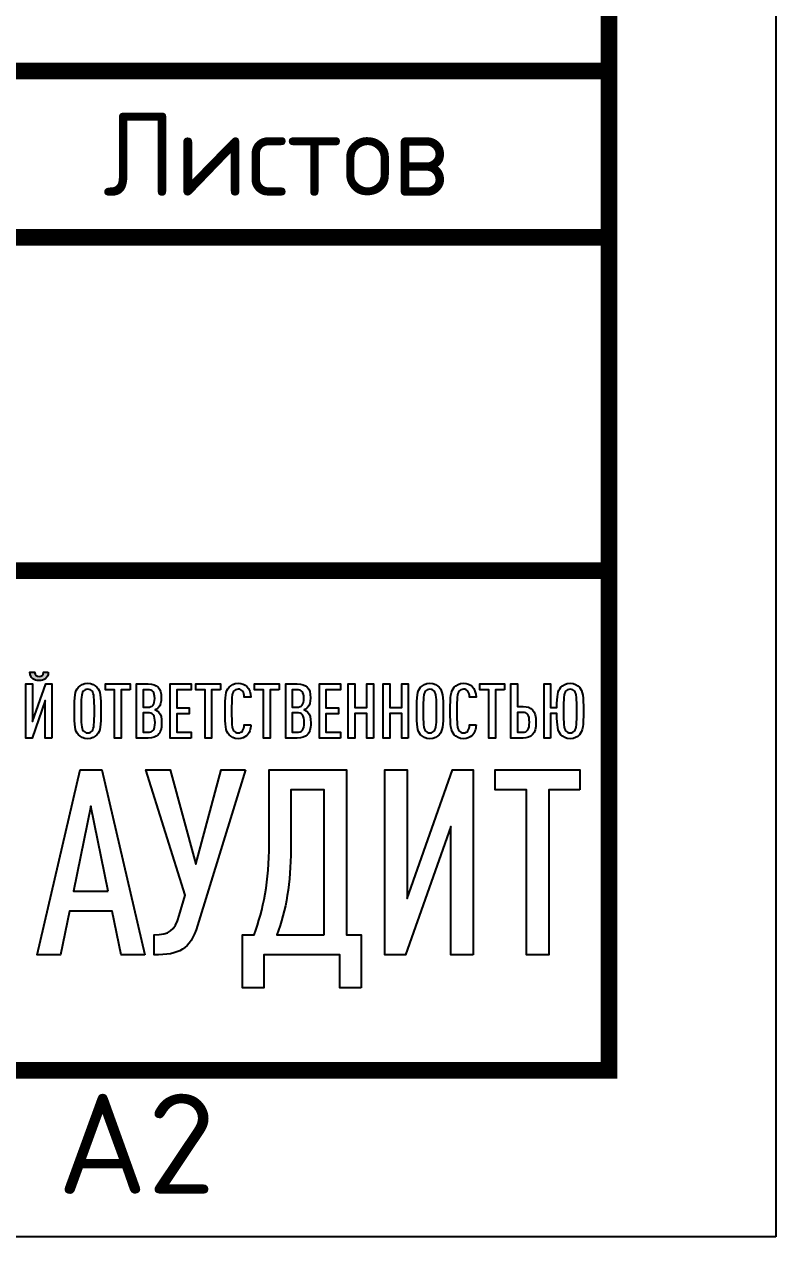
# Model space of a CAD drawing. Header units: metres. Extents: x -18 to 14983, y 1157 to 3877.
# Drawn here: x 10532.84 to 10555.38, y 2825.59 to 2861.99 of the extents above; entities that cross this region are included whole.
import ezdxf
from ezdxf.enums import TextEntityAlignment as Align

# ---------------------------------------------------------------- set-up
doc = ezdxf.new("R2010")
doc.units = ezdxf.units.M
doc.layers.add('Размерный', color=4, linetype='Continuous', lineweight=30)
doc.styles.add('-ISOCPEUR-', font='isocpeur.ttf')
doc.styles.add('GOST', font='GOST_Common.ttf')

# ---------------------------------------------------------------- blocks, each defined once
blk = doc.blocks.new('Лого')
at = {"true_color": 0x2e365c}
h = blk.add_hatch(color=159, dxfattribs=at)
h.dxf.hatch_style = 1
edge = h.paths.add_edge_path()
edge.add_spline(control_points=[(6.4968, 2.3792), (6.4994, 2.3391), (6.5243, 2.3239), (6.5583, 2.3239), (6.5583, 2.3239), (6.5923, 2.3239), (6.6172, 2.3391), (6.6198, 2.3792)], knot_values=[0.57143, 0.57143, 0.57143, 0.57143, 0.714286, 0.714286, 0.714286, 0.714386, 1, 1, 1, 1], degree=3, periodic=0)
edge.add_spline(control_points=[(6.6198, 2.3792), (6.6198, 2.3792), (6.5883, 2.3792), (6.5883, 2.3792), (6.5883, 2.3792), (6.5883, 2.3792), (6.5883, 2.3792), (6.5883, 2.3792)], knot_values=[0.000001, 0.000001, 0.000001, 0.000001, 0.07143, 0.07143, 0.07143, 0.07153, 0.142859, 0.142859, 0.142859, 0.142859], degree=3, periodic=0)
edge.add_spline(control_points=[(6.5883, 2.3792), (6.5862, 2.3604), (6.5751, 2.3523), (6.5583, 2.3523), (6.5583, 2.3523), (6.5583, 2.3523), (6.5583, 2.3523), (6.5583, 2.3523)], knot_values=[0.142859, 0.142859, 0.142859, 0.142859, 0.214287, 0.214287, 0.214287, 0.214387, 0.285716, 0.285716, 0.285716, 0.285716], degree=3, periodic=0)
edge.add_spline(control_points=[(6.5583, 2.3523), (6.5415, 2.3523), (6.5304, 2.3604), (6.5283, 2.3792)], knot_values=[0.285716, 0.285716, 0.285716, 0.285716, 0.428571, 0.428571, 0.428571, 0.428571], degree=3, periodic=0)
edge.add_spline(control_points=[(6.5283, 2.3792), (6.5283, 2.3792), (6.4968, 2.3792), (6.4968, 2.3792), (6.4968, 2.3792), (6.4968, 2.3792), (6.4968, 2.3792), (6.4968, 2.3792)], knot_values=[0.428573, 0.428573, 0.428573, 0.428573, 0.500001, 0.500001, 0.500001, 0.500101, 0.57143, 0.57143, 0.57143, 0.57143], degree=3, periodic=0)
at = {"color": 159}
for points, knots in [([(6.6198, 2.3792), (6.6198, 2.3792), (6.5883, 2.3792), (6.5883, 2.3792), (6.5883, 2.3792), (6.5862, 2.3604), (6.5751, 2.3523), (6.5583, 2.3523), (6.5583, 2.3523), (6.5415, 2.3523), (6.5304, 2.3604), (6.5283, 2.3792), (6.5283, 2.3792), (6.5283, 2.3792), (6.4968, 2.3792), (6.4968, 2.3792), (6.4968, 2.3792), (6.4994, 2.3391), (6.5243, 2.3239), (6.5583, 2.3239), (6.5583, 2.3239), (6.5923, 2.3239), (6.6172, 2.3391), (6.6198, 2.3792)], [0, 0, 0, 0, 0.142857, 0.142857, 0.142857, 0.142857, 0.285714, 0.285714, 0.285714, 0.285714, 0.428571, 0.428571, 0.428571, 0.428571, 0.571429, 0.571429, 0.571429, 0.571429, 0.714286, 0.714286, 0.714286, 0.714286, 1, 1, 1, 1]), ([(6.6431, 1.9399), (6.6431, 1.9399), (6.6431, 2.3015), (6.6431, 2.3015), (6.6431, 2.3015), (6.6431, 2.3015), (6.603, 2.3015), (6.603, 2.3015), (6.603, 2.3015), (6.603, 2.3015), (6.5141, 2.0501), (6.5141, 2.0501), (6.5141, 2.0501), (6.5141, 2.0501), (6.5141, 2.3015), (6.5141, 2.3015), (6.5141, 2.3015), (6.5141, 2.3015), (6.4704, 2.3015), (6.4704, 2.3015), (6.4704, 2.3015), (6.4704, 2.3015), (6.4704, 1.9399), (6.4704, 1.9399), (6.4704, 1.9399), (6.4704, 1.9399), (6.5111, 1.9399), (6.5111, 1.9399), (6.5111, 1.9399), (6.5111, 1.9399), (6.5994, 2.1908), (6.5994, 2.1908), (6.5994, 2.1908), (6.5994, 2.1908), (6.5994, 1.9399), (6.5994, 1.9399), (6.5994, 1.9399), (6.5994, 1.9399), (6.6431, 1.9399), (6.6431, 1.9399)], [0, 0, 0, 0, 0.090909, 0.090909, 0.090909, 0.090909, 0.181818, 0.181818, 0.181818, 0.181818, 0.272727, 0.272727, 0.272727, 0.272727, 0.363636, 0.363636, 0.363636, 0.363636, 0.454545, 0.454545, 0.454545, 0.454545, 0.545455, 0.545455, 0.545455, 0.545455, 0.636364, 0.636364, 0.636364, 0.636364, 0.727273, 0.727273, 0.727273, 0.727273, 0.818182, 0.818182, 0.818182, 0.818182, 1, 1, 1, 1]), ([(6.9712, 2.1207), (6.9712, 2.2208), (6.9682, 2.2533), (6.9448, 2.2792), (6.9448, 2.2792), (6.9306, 2.2949), (6.9113, 2.3056), (6.8829, 2.3056), (6.8829, 2.3056), (6.8544, 2.3056), (6.8351, 2.2949), (6.8209, 2.2792), (6.8209, 2.2792), (6.7975, 2.2533), (6.7945, 2.2208), (6.7945, 2.1207), (6.7945, 2.1207), (6.7945, 2.0206), (6.7975, 1.9881), (6.8209, 1.9622), (6.8209, 1.9622), (6.8351, 1.9465), (6.8544, 1.9358), (6.8829, 1.9358), (6.8829, 1.9358), (6.9113, 1.9358), (6.9306, 1.9465), (6.9448, 1.9622), (6.9448, 1.9622), (6.9682, 1.9881), (6.9712, 2.0206), (6.9712, 2.1207)], [0, 0, 0, 0, 0.111111, 0.111111, 0.111111, 0.111111, 0.222222, 0.222222, 0.222222, 0.222222, 0.333333, 0.333333, 0.333333, 0.333333, 0.444444, 0.444444, 0.444444, 0.444444, 0.555556, 0.555556, 0.555556, 0.555556, 0.666667, 0.666667, 0.666667, 0.666667, 0.777778, 0.777778, 0.777778, 0.777778, 1, 1, 1, 1]), ([(7.1658, 2.2624), (7.1658, 2.2624), (7.1658, 2.3015), (7.1658, 2.3015), (7.1658, 2.3015), (7.1658, 2.3015), (7.0007, 2.3015), (7.0007, 2.3015), (7.0007, 2.3015), (7.0007, 2.3015), (7.0007, 2.2624), (7.0007, 2.2624), (7.0007, 2.2624), (7.0007, 2.2624), (7.0617, 2.2624), (7.0617, 2.2624), (7.0617, 2.2624), (7.0617, 2.2624), (7.0617, 1.9399), (7.0617, 1.9399), (7.0617, 1.9399), (7.0617, 1.9399), (7.1053, 1.9399), (7.1053, 1.9399), (7.1053, 1.9399), (7.1053, 1.9399), (7.1053, 2.2624), (7.1053, 2.2624), (7.1053, 2.2624), (7.1053, 2.2624), (7.1658, 2.2624), (7.1658, 2.2624)], [0, 0, 0, 0, 0.111111, 0.111111, 0.111111, 0.111111, 0.222222, 0.222222, 0.222222, 0.222222, 0.333333, 0.333333, 0.333333, 0.333333, 0.444444, 0.444444, 0.444444, 0.444444, 0.555556, 0.555556, 0.555556, 0.555556, 0.666667, 0.666667, 0.666667, 0.666667, 0.777778, 0.777778, 0.777778, 0.777778, 1, 1, 1, 1]), ([(7.3766, 2.0415), (7.3766, 2.0725), (7.3735, 2.0968), (7.3547, 2.1151), (7.3547, 2.1151), (7.3486, 2.1207), (7.3405, 2.1258), (7.3324, 2.1283), (7.3324, 2.1283), (7.3395, 2.1314), (7.3466, 2.1359), (7.3527, 2.142), (7.3527, 2.142), (7.3705, 2.1593), (7.374, 2.1806), (7.374, 2.2065), (7.374, 2.2065), (7.374, 2.2457), (7.3684, 2.2634), (7.3527, 2.2797), (7.3527, 2.2797), (7.338, 2.2949), (7.3187, 2.3015), (7.2867, 2.3015), (7.2867, 2.3015), (7.2867, 2.3015), (7.209, 2.3015), (7.209, 2.3015), (7.209, 2.3015), (7.209, 2.3015), (7.209, 1.9399), (7.209, 1.9399), (7.209, 1.9399), (7.209, 1.9399), (7.2867, 1.9399), (7.2867, 1.9399), (7.2867, 1.9399), (7.3187, 1.9399), (7.3385, 1.9465), (7.3532, 1.9617), (7.3532, 1.9617), (7.3695, 1.9785), (7.3766, 1.9978), (7.3766, 2.0415)], [0, 0, 0, 0, 0.083333, 0.083333, 0.083333, 0.083333, 0.166667, 0.166667, 0.166667, 0.166667, 0.25, 0.25, 0.25, 0.25, 0.333333, 0.333333, 0.333333, 0.333333, 0.416667, 0.416667, 0.416667, 0.416667, 0.5, 0.5, 0.5, 0.5, 0.583333, 0.583333, 0.583333, 0.583333, 0.666667, 0.666667, 0.666667, 0.666667, 0.75, 0.75, 0.75, 0.75, 0.833333, 0.833333, 0.833333, 0.833333, 1, 1, 1, 1]), ([(7.5741, 1.9399), (7.5741, 1.9399), (7.5741, 1.979), (7.5741, 1.979), (7.5741, 1.979), (7.5741, 1.979), (7.4782, 1.979), (7.4782, 1.979), (7.4782, 1.979), (7.4782, 1.979), (7.4782, 2.1019), (7.4782, 2.1019), (7.4782, 2.1019), (7.4782, 2.1019), (7.5609, 2.1019), (7.5609, 2.1019), (7.5609, 2.1019), (7.5609, 2.1019), (7.5609, 2.141), (7.5609, 2.141), (7.5609, 2.141), (7.5609, 2.141), (7.4782, 2.141), (7.4782, 2.141), (7.4782, 2.141), (7.4782, 2.141), (7.4782, 2.2624), (7.4782, 2.2624), (7.4782, 2.2624), (7.4782, 2.2624), (7.5741, 2.2624), (7.5741, 2.2624), (7.5741, 2.2624), (7.5741, 2.2624), (7.5741, 2.3015), (7.5741, 2.3015), (7.5741, 2.3015), (7.5741, 2.3015), (7.4345, 2.3015), (7.4345, 2.3015), (7.4345, 2.3015), (7.4345, 2.3015), (7.4345, 1.9399), (7.4345, 1.9399), (7.4345, 1.9399), (7.4345, 1.9399), (7.5741, 1.9399), (7.5741, 1.9399)], [0, 0, 0, 0, 0.076923, 0.076923, 0.076923, 0.076923, 0.153846, 0.153846, 0.153846, 0.153846, 0.230769, 0.230769, 0.230769, 0.230769, 0.307692, 0.307692, 0.307692, 0.307692, 0.384615, 0.384615, 0.384615, 0.384615, 0.461538, 0.461538, 0.461538, 0.461538, 0.538462, 0.538462, 0.538462, 0.538462, 0.615385, 0.615385, 0.615385, 0.615385, 0.692308, 0.692308, 0.692308, 0.692308, 0.769231, 0.769231, 0.769231, 0.769231, 0.846154, 0.846154, 0.846154, 0.846154, 1, 1, 1, 1]), ([(7.7707, 2.2624), (7.7707, 2.2624), (7.7707, 2.3015), (7.7707, 2.3015), (7.7707, 2.3015), (7.7707, 2.3015), (7.6056, 2.3015), (7.6056, 2.3015), (7.6056, 2.3015), (7.6056, 2.3015), (7.6056, 2.2624), (7.6056, 2.2624), (7.6056, 2.2624), (7.6056, 2.2624), (7.6666, 2.2624), (7.6666, 2.2624), (7.6666, 2.2624), (7.6666, 2.2624), (7.6666, 1.9399), (7.6666, 1.9399), (7.6666, 1.9399), (7.6666, 1.9399), (7.7103, 1.9399), (7.7103, 1.9399), (7.7103, 1.9399), (7.7103, 1.9399), (7.7103, 2.2624), (7.7103, 2.2624), (7.7103, 2.2624), (7.7103, 2.2624), (7.7707, 2.2624), (7.7707, 2.2624)], [0, 0, 0, 0, 0.111111, 0.111111, 0.111111, 0.111111, 0.222222, 0.222222, 0.222222, 0.222222, 0.333333, 0.333333, 0.333333, 0.333333, 0.444444, 0.444444, 0.444444, 0.444444, 0.555556, 0.555556, 0.555556, 0.555556, 0.666667, 0.666667, 0.666667, 0.666667, 0.777778, 0.777778, 0.777778, 0.777778, 1, 1, 1, 1]), ([(7.9719, 2.0293), (7.9719, 2.0293), (7.9287, 2.0293), (7.9287, 2.0293), (7.9287, 2.0293), (7.9282, 2.014), (7.9251, 1.9983), (7.917, 1.9876), (7.917, 1.9876), (7.9114, 1.9805), (7.9023, 1.9749), (7.8886, 1.9749), (7.8886, 1.9749), (7.8743, 1.9749), (7.8647, 1.9805), (7.8586, 1.9886), (7.8586, 1.9886), (7.8459, 2.0059), (7.8439, 2.0349), (7.8439, 2.1207), (7.8439, 2.1207), (7.8439, 2.2065), (7.8459, 2.2355), (7.8586, 2.2528), (7.8586, 2.2528), (7.8647, 2.2609), (7.8743, 2.2665), (7.8886, 2.2665), (7.8886, 2.2665), (7.9023, 2.2665), (7.9114, 2.2609), (7.917, 2.2538), (7.917, 2.2538), (7.9256, 2.2431), (7.9282, 2.2279), (7.9287, 2.2126), (7.9287, 2.2126), (7.9287, 2.2126), (7.9719, 2.2126), (7.9719, 2.2126), (7.9719, 2.2126), (7.9713, 2.2421), (7.9627, 2.268), (7.946, 2.2843), (7.946, 2.2843), (7.9317, 2.298), (7.914, 2.3056), (7.8886, 2.3056), (7.8886, 2.3056), (7.8601, 2.3056), (7.8403, 2.2949), (7.8266, 2.2792), (7.8266, 2.2792), (7.8027, 2.2517), (7.8002, 2.2208), (7.8002, 2.1207), (7.8002, 2.1207), (7.8002, 2.0206), (7.8027, 1.9897), (7.8266, 1.9622), (7.8266, 1.9622), (7.8403, 1.9465), (7.8601, 1.9358), (7.8886, 1.9358), (7.8886, 1.9358), (7.9124, 1.9358), (7.9302, 1.9429), (7.9444, 1.9556), (7.9444, 1.9556), (7.9622, 1.9719), (7.9713, 1.9988), (7.9719, 2.0293)], [0, 0, 0, 0, 0.052632, 0.052632, 0.052632, 0.052632, 0.105263, 0.105263, 0.105263, 0.105263, 0.157895, 0.157895, 0.157895, 0.157895, 0.210526, 0.210526, 0.210526, 0.210526, 0.263158, 0.263158, 0.263158, 0.263158, 0.315789, 0.315789, 0.315789, 0.315789, 0.368421, 0.368421, 0.368421, 0.368421, 0.421053, 0.421053, 0.421053, 0.421053, 0.473684, 0.473684, 0.473684, 0.473684, 0.526316, 0.526316, 0.526316, 0.526316, 0.578947, 0.578947, 0.578947, 0.578947, 0.631579, 0.631579, 0.631579, 0.631579, 0.684211, 0.684211, 0.684211, 0.684211, 0.736842, 0.736842, 0.736842, 0.736842, 0.789474, 0.789474, 0.789474, 0.789474, 0.842105, 0.842105, 0.842105, 0.842105, 0.894737, 0.894737, 0.894737, 0.894737, 1, 1, 1, 1]), ([(8.1618, 2.2624), (8.1618, 2.2624), (8.1618, 2.3015), (8.1618, 2.3015), (8.1618, 2.3015), (8.1618, 2.3015), (7.9967, 2.3015), (7.9967, 2.3015), (7.9967, 2.3015), (7.9967, 2.3015), (7.9967, 2.2624), (7.9967, 2.2624), (7.9967, 2.2624), (7.9967, 2.2624), (8.0577, 2.2624), (8.0577, 2.2624), (8.0577, 2.2624), (8.0577, 2.2624), (8.0577, 1.9399), (8.0577, 1.9399), (8.0577, 1.9399), (8.0577, 1.9399), (8.1014, 1.9399), (8.1014, 1.9399), (8.1014, 1.9399), (8.1014, 1.9399), (8.1014, 2.2624), (8.1014, 2.2624), (8.1014, 2.2624), (8.1014, 2.2624), (8.1618, 2.2624), (8.1618, 2.2624)], [0, 0, 0, 0, 0.111111, 0.111111, 0.111111, 0.111111, 0.222222, 0.222222, 0.222222, 0.222222, 0.333333, 0.333333, 0.333333, 0.333333, 0.444444, 0.444444, 0.444444, 0.444444, 0.555556, 0.555556, 0.555556, 0.555556, 0.666667, 0.666667, 0.666667, 0.666667, 0.777778, 0.777778, 0.777778, 0.777778, 1, 1, 1, 1]), ([(8.3726, 2.0415), (8.3726, 2.0725), (8.3696, 2.0968), (8.3508, 2.1151), (8.3508, 2.1151), (8.3447, 2.1207), (8.3365, 2.1258), (8.3284, 2.1283), (8.3284, 2.1283), (8.3355, 2.1314), (8.3426, 2.1359), (8.3487, 2.142), (8.3487, 2.142), (8.3665, 2.1593), (8.3701, 2.1806), (8.3701, 2.2065), (8.3701, 2.2065), (8.3701, 2.2457), (8.3645, 2.2634), (8.3487, 2.2797), (8.3487, 2.2797), (8.334, 2.2949), (8.3147, 2.3015), (8.2827, 2.3015), (8.2827, 2.3015), (8.2827, 2.3015), (8.205, 2.3015), (8.205, 2.3015), (8.205, 2.3015), (8.205, 2.3015), (8.205, 1.9399), (8.205, 1.9399), (8.205, 1.9399), (8.205, 1.9399), (8.2827, 1.9399), (8.2827, 1.9399), (8.2827, 1.9399), (8.3147, 1.9399), (8.3345, 1.9465), (8.3492, 1.9617), (8.3492, 1.9617), (8.3655, 1.9785), (8.3726, 1.9978), (8.3726, 2.0415)], [0, 0, 0, 0, 0.083333, 0.083333, 0.083333, 0.083333, 0.166667, 0.166667, 0.166667, 0.166667, 0.25, 0.25, 0.25, 0.25, 0.333333, 0.333333, 0.333333, 0.333333, 0.416667, 0.416667, 0.416667, 0.416667, 0.5, 0.5, 0.5, 0.5, 0.583333, 0.583333, 0.583333, 0.583333, 0.666667, 0.666667, 0.666667, 0.666667, 0.75, 0.75, 0.75, 0.75, 0.833333, 0.833333, 0.833333, 0.833333, 1, 1, 1, 1]), ([(8.5702, 1.9399), (8.5702, 1.9399), (8.5702, 1.979), (8.5702, 1.979), (8.5702, 1.979), (8.5702, 1.979), (8.4742, 1.979), (8.4742, 1.979), (8.4742, 1.979), (8.4742, 1.979), (8.4742, 2.1019), (8.4742, 2.1019), (8.4742, 2.1019), (8.4742, 2.1019), (8.557, 2.1019), (8.557, 2.1019), (8.557, 2.1019), (8.557, 2.1019), (8.557, 2.141), (8.557, 2.141), (8.557, 2.141), (8.557, 2.141), (8.4742, 2.141), (8.4742, 2.141), (8.4742, 2.141), (8.4742, 2.141), (8.4742, 2.2624), (8.4742, 2.2624), (8.4742, 2.2624), (8.4742, 2.2624), (8.5702, 2.2624), (8.5702, 2.2624), (8.5702, 2.2624), (8.5702, 2.2624), (8.5702, 2.3015), (8.5702, 2.3015), (8.5702, 2.3015), (8.5702, 2.3015), (8.4305, 2.3015), (8.4305, 2.3015), (8.4305, 2.3015), (8.4305, 2.3015), (8.4305, 1.9399), (8.4305, 1.9399), (8.4305, 1.9399), (8.4305, 1.9399), (8.5702, 1.9399), (8.5702, 1.9399)], [0, 0, 0, 0, 0.076923, 0.076923, 0.076923, 0.076923, 0.153846, 0.153846, 0.153846, 0.153846, 0.230769, 0.230769, 0.230769, 0.230769, 0.307692, 0.307692, 0.307692, 0.307692, 0.384615, 0.384615, 0.384615, 0.384615, 0.461538, 0.461538, 0.461538, 0.461538, 0.538462, 0.538462, 0.538462, 0.538462, 0.615385, 0.615385, 0.615385, 0.615385, 0.692308, 0.692308, 0.692308, 0.692308, 0.769231, 0.769231, 0.769231, 0.769231, 0.846154, 0.846154, 0.846154, 0.846154, 1, 1, 1, 1]), ([(8.7911, 1.9399), (8.7911, 1.9399), (8.7911, 2.3015), (8.7911, 2.3015), (8.7911, 2.3015), (8.7911, 2.3015), (8.7474, 2.3015), (8.7474, 2.3015), (8.7474, 2.3015), (8.7474, 2.3015), (8.7474, 2.1436), (8.7474, 2.1436), (8.7474, 2.1436), (8.7474, 2.1436), (8.6672, 2.1436), (8.6672, 2.1436), (8.6672, 2.1436), (8.6672, 2.1436), (8.6672, 2.3015), (8.6672, 2.3015), (8.6672, 2.3015), (8.6672, 2.3015), (8.6235, 2.3015), (8.6235, 2.3015), (8.6235, 2.3015), (8.6235, 2.3015), (8.6235, 1.9399), (8.6235, 1.9399), (8.6235, 1.9399), (8.6235, 1.9399), (8.6672, 1.9399), (8.6672, 1.9399), (8.6672, 1.9399), (8.6672, 1.9399), (8.6672, 2.1039), (8.6672, 2.1039), (8.6672, 2.1039), (8.6672, 2.1039), (8.7474, 2.1039), (8.7474, 2.1039), (8.7474, 2.1039), (8.7474, 2.1039), (8.7474, 1.9399), (8.7474, 1.9399), (8.7474, 1.9399), (8.7474, 1.9399), (8.7911, 1.9399), (8.7911, 1.9399)], [0, 0, 0, 0, 0.076923, 0.076923, 0.076923, 0.076923, 0.153846, 0.153846, 0.153846, 0.153846, 0.230769, 0.230769, 0.230769, 0.230769, 0.307692, 0.307692, 0.307692, 0.307692, 0.384615, 0.384615, 0.384615, 0.384615, 0.461538, 0.461538, 0.461538, 0.461538, 0.538462, 0.538462, 0.538462, 0.538462, 0.615385, 0.615385, 0.615385, 0.615385, 0.692308, 0.692308, 0.692308, 0.692308, 0.769231, 0.769231, 0.769231, 0.769231, 0.846154, 0.846154, 0.846154, 0.846154, 1, 1, 1, 1]), ([(9.0238, 1.9399), (9.0238, 1.9399), (9.0238, 2.3015), (9.0238, 2.3015), (9.0238, 2.3015), (9.0238, 2.3015), (8.9801, 2.3015), (8.9801, 2.3015), (8.9801, 2.3015), (8.9801, 2.3015), (8.9801, 2.1436), (8.9801, 2.1436), (8.9801, 2.1436), (8.9801, 2.1436), (8.8998, 2.1436), (8.8998, 2.1436), (8.8998, 2.1436), (8.8998, 2.1436), (8.8998, 2.3015), (8.8998, 2.3015), (8.8998, 2.3015), (8.8998, 2.3015), (8.8561, 2.3015), (8.8561, 2.3015), (8.8561, 2.3015), (8.8561, 2.3015), (8.8561, 1.9399), (8.8561, 1.9399), (8.8561, 1.9399), (8.8561, 1.9399), (8.8998, 1.9399), (8.8998, 1.9399), (8.8998, 1.9399), (8.8998, 1.9399), (8.8998, 2.1039), (8.8998, 2.1039), (8.8998, 2.1039), (8.8998, 2.1039), (8.9801, 2.1039), (8.9801, 2.1039), (8.9801, 2.1039), (8.9801, 2.1039), (8.9801, 1.9399), (8.9801, 1.9399), (8.9801, 1.9399), (8.9801, 1.9399), (9.0238, 1.9399), (9.0238, 1.9399)], [0, 0, 0, 0, 0.076923, 0.076923, 0.076923, 0.076923, 0.153846, 0.153846, 0.153846, 0.153846, 0.230769, 0.230769, 0.230769, 0.230769, 0.307692, 0.307692, 0.307692, 0.307692, 0.384615, 0.384615, 0.384615, 0.384615, 0.461538, 0.461538, 0.461538, 0.461538, 0.538462, 0.538462, 0.538462, 0.538462, 0.615385, 0.615385, 0.615385, 0.615385, 0.692308, 0.692308, 0.692308, 0.692308, 0.769231, 0.769231, 0.769231, 0.769231, 0.846154, 0.846154, 0.846154, 0.846154, 1, 1, 1, 1]), ([(9.2569, 2.1207), (9.2569, 2.2208), (9.2538, 2.2533), (9.2305, 2.2792), (9.2305, 2.2792), (9.2163, 2.2949), (9.197, 2.3056), (9.1685, 2.3056), (9.1685, 2.3056), (9.1401, 2.3056), (9.1208, 2.2949), (9.1065, 2.2792), (9.1065, 2.2792), (9.0832, 2.2533), (9.0801, 2.2208), (9.0801, 2.1207), (9.0801, 2.1207), (9.0801, 2.0206), (9.0832, 1.9881), (9.1065, 1.9622), (9.1065, 1.9622), (9.1208, 1.9465), (9.1401, 1.9358), (9.1685, 1.9358), (9.1685, 1.9358), (9.197, 1.9358), (9.2163, 1.9465), (9.2305, 1.9622), (9.2305, 1.9622), (9.2538, 1.9881), (9.2569, 2.0206), (9.2569, 2.1207)], [0, 0, 0, 0, 0.111111, 0.111111, 0.111111, 0.111111, 0.222222, 0.222222, 0.222222, 0.222222, 0.333333, 0.333333, 0.333333, 0.333333, 0.444444, 0.444444, 0.444444, 0.444444, 0.555556, 0.555556, 0.555556, 0.555556, 0.666667, 0.666667, 0.666667, 0.666667, 0.777778, 0.777778, 0.777778, 0.777778, 1, 1, 1, 1]), ([(9.4763, 2.0293), (9.4763, 2.0293), (9.4331, 2.0293), (9.4331, 2.0293), (9.4331, 2.0293), (9.4326, 2.014), (9.4296, 1.9983), (9.4215, 1.9876), (9.4215, 1.9876), (9.4159, 1.9805), (9.4067, 1.9749), (9.393, 1.9749), (9.393, 1.9749), (9.3788, 1.9749), (9.3691, 1.9805), (9.363, 1.9886), (9.363, 1.9886), (9.3504, 2.0059), (9.3483, 2.0349), (9.3483, 2.1207), (9.3483, 2.1207), (9.3483, 2.2065), (9.3504, 2.2355), (9.363, 2.2528), (9.363, 2.2528), (9.3691, 2.2609), (9.3788, 2.2665), (9.393, 2.2665), (9.393, 2.2665), (9.4067, 2.2665), (9.4159, 2.2609), (9.4215, 2.2538), (9.4215, 2.2538), (9.4301, 2.2431), (9.4326, 2.2279), (9.4331, 2.2126), (9.4331, 2.2126), (9.4331, 2.2126), (9.4763, 2.2126), (9.4763, 2.2126), (9.4763, 2.2126), (9.4758, 2.2421), (9.4672, 2.268), (9.4504, 2.2843), (9.4504, 2.2843), (9.4362, 2.298), (9.4184, 2.3056), (9.393, 2.3056), (9.393, 2.3056), (9.3646, 2.3056), (9.3448, 2.2949), (9.331, 2.2792), (9.331, 2.2792), (9.3072, 2.2517), (9.3046, 2.2208), (9.3046, 2.1207), (9.3046, 2.1207), (9.3046, 2.0206), (9.3072, 1.9897), (9.331, 1.9622), (9.331, 1.9622), (9.3448, 1.9465), (9.3646, 1.9358), (9.393, 1.9358), (9.393, 1.9358), (9.4169, 1.9358), (9.4347, 1.9429), (9.4489, 1.9556), (9.4489, 1.9556), (9.4667, 1.9719), (9.4758, 1.9988), (9.4763, 2.0293)], [0, 0, 0, 0, 0.052632, 0.052632, 0.052632, 0.052632, 0.105263, 0.105263, 0.105263, 0.105263, 0.157895, 0.157895, 0.157895, 0.157895, 0.210526, 0.210526, 0.210526, 0.210526, 0.263158, 0.263158, 0.263158, 0.263158, 0.315789, 0.315789, 0.315789, 0.315789, 0.368421, 0.368421, 0.368421, 0.368421, 0.421053, 0.421053, 0.421053, 0.421053, 0.473684, 0.473684, 0.473684, 0.473684, 0.526316, 0.526316, 0.526316, 0.526316, 0.578947, 0.578947, 0.578947, 0.578947, 0.631579, 0.631579, 0.631579, 0.631579, 0.684211, 0.684211, 0.684211, 0.684211, 0.736842, 0.736842, 0.736842, 0.736842, 0.789474, 0.789474, 0.789474, 0.789474, 0.842105, 0.842105, 0.842105, 0.842105, 0.894737, 0.894737, 0.894737, 0.894737, 1, 1, 1, 1]), ([(9.6663, 2.2624), (9.6663, 2.2624), (9.6663, 2.3015), (9.6663, 2.3015), (9.6663, 2.3015), (9.6663, 2.3015), (9.5012, 2.3015), (9.5012, 2.3015), (9.5012, 2.3015), (9.5012, 2.3015), (9.5012, 2.2624), (9.5012, 2.2624), (9.5012, 2.2624), (9.5012, 2.2624), (9.5622, 2.2624), (9.5622, 2.2624), (9.5622, 2.2624), (9.5622, 2.2624), (9.5622, 1.9399), (9.5622, 1.9399), (9.5622, 1.9399), (9.5622, 1.9399), (9.6058, 1.9399), (9.6058, 1.9399), (9.6058, 1.9399), (9.6058, 1.9399), (9.6058, 2.2624), (9.6058, 2.2624), (9.6058, 2.2624), (9.6058, 2.2624), (9.6663, 2.2624), (9.6663, 2.2624)], [0, 0, 0, 0, 0.111111, 0.111111, 0.111111, 0.111111, 0.222222, 0.222222, 0.222222, 0.222222, 0.333333, 0.333333, 0.333333, 0.333333, 0.444444, 0.444444, 0.444444, 0.444444, 0.555556, 0.555556, 0.555556, 0.555556, 0.666667, 0.666667, 0.666667, 0.666667, 0.777778, 0.777778, 0.777778, 0.777778, 1, 1, 1, 1]), ([(9.8766, 2.0455), (9.8766, 2.1253), (9.8456, 2.1507), (9.7907, 2.1507), (9.7907, 2.1507), (9.7907, 2.1507), (9.7531, 2.1507), (9.7531, 2.1507), (9.7531, 2.1507), (9.7531, 2.1507), (9.7531, 2.3015), (9.7531, 2.3015), (9.7531, 2.3015), (9.7531, 2.3015), (9.7095, 2.3015), (9.7095, 2.3015), (9.7095, 2.3015), (9.7095, 2.3015), (9.7095, 1.9399), (9.7095, 1.9399), (9.7095, 1.9399), (9.7095, 1.9399), (9.7907, 1.9399), (9.7907, 1.9399), (9.7907, 1.9399), (9.8451, 1.9399), (9.8766, 1.9658), (9.8766, 2.0455)], [0, 0, 0, 0, 0.125, 0.125, 0.125, 0.125, 0.25, 0.25, 0.25, 0.25, 0.375, 0.375, 0.375, 0.375, 0.5, 0.5, 0.5, 0.5, 0.625, 0.625, 0.625, 0.625, 0.75, 0.75, 0.75, 0.75, 1, 1, 1, 1]), ([(9.9741, 1.9399), (9.9741, 1.9399), (9.9741, 2.1039), (9.9741, 2.1039), (9.9741, 2.1039), (9.9741, 2.1039), (10.0167, 2.1039), (10.0167, 2.1039), (10.0167, 2.1039), (10.0173, 2.0171), (10.0213, 1.9876), (10.0432, 1.9622), (10.0432, 1.9622), (10.0569, 1.9465), (10.0767, 1.9358), (10.1051, 1.9358), (10.1051, 1.9358), (10.1336, 1.9358), (10.1529, 1.946), (10.1671, 1.9622), (10.1671, 1.9622), (10.1905, 1.9892), (10.1935, 2.0206), (10.1935, 2.1207), (10.1935, 2.1207), (10.1935, 2.2208), (10.191, 2.2512), (10.1671, 2.2792), (10.1671, 2.2792), (10.1534, 2.2949), (10.1336, 2.3056), (10.1051, 2.3056), (10.1051, 2.3056), (10.0767, 2.3056), (10.0569, 2.2949), (10.0432, 2.2792), (10.0432, 2.2792), (10.0218, 2.2543), (10.0173, 2.2253), (10.0167, 2.1436), (10.0167, 2.1436), (10.0167, 2.1436), (9.9741, 2.1436), (9.9741, 2.1436), (9.9741, 2.1436), (9.9741, 2.1436), (9.9741, 2.3015), (9.9741, 2.3015), (9.9741, 2.3015), (9.9741, 2.3015), (9.9304, 2.3015), (9.9304, 2.3015), (9.9304, 2.3015), (9.9304, 2.3015), (9.9304, 1.9399), (9.9304, 1.9399), (9.9304, 1.9399), (9.9304, 1.9399), (9.9741, 1.9399), (9.9741, 1.9399)], [0, 0, 0, 0, 0.0625, 0.0625, 0.0625, 0.0625, 0.125, 0.125, 0.125, 0.125, 0.1875, 0.1875, 0.1875, 0.1875, 0.25, 0.25, 0.25, 0.25, 0.3125, 0.3125, 0.3125, 0.3125, 0.375, 0.375, 0.375, 0.375, 0.4375, 0.4375, 0.4375, 0.4375, 0.5, 0.5, 0.5, 0.5, 0.5625, 0.5625, 0.5625, 0.5625, 0.625, 0.625, 0.625, 0.625, 0.6875, 0.6875, 0.6875, 0.6875, 0.75, 0.75, 0.75, 0.75, 0.8125, 0.8125, 0.8125, 0.8125, 0.875, 0.875, 0.875, 0.875, 1, 1, 1, 1]), ([(6.9276, 2.1207), (6.9276, 2.0349), (6.925, 2.0059), (6.9123, 1.9886), (6.9123, 1.9886), (6.9062, 1.9805), (6.8971, 1.9749), (6.8829, 1.9749), (6.8829, 1.9749), (6.8686, 1.9749), (6.859, 1.9805), (6.8529, 1.9886), (6.8529, 1.9886), (6.8402, 2.0059), (6.8382, 2.0349), (6.8382, 2.1207), (6.8382, 2.1207), (6.8382, 2.2065), (6.8402, 2.2355), (6.8529, 2.2528), (6.8529, 2.2528), (6.859, 2.2609), (6.8686, 2.2665), (6.8829, 2.2665), (6.8829, 2.2665), (6.8971, 2.2665), (6.9062, 2.2609), (6.9123, 2.2528), (6.9123, 2.2528), (6.925, 2.2355), (6.9276, 2.2065), (6.9276, 2.1207)], [0, 0, 0, 0, 0.111111, 0.111111, 0.111111, 0.111111, 0.222222, 0.222222, 0.222222, 0.222222, 0.333333, 0.333333, 0.333333, 0.333333, 0.444444, 0.444444, 0.444444, 0.444444, 0.555556, 0.555556, 0.555556, 0.555556, 0.666667, 0.666667, 0.666667, 0.666667, 0.777778, 0.777778, 0.777778, 0.777778, 1, 1, 1, 1]), ([(7.3303, 2.2045), (7.3303, 2.1634), (7.3156, 2.1466), (7.2846, 2.1466), (7.2846, 2.1466), (7.2846, 2.1466), (7.2526, 2.1466), (7.2526, 2.1466), (7.2526, 2.1466), (7.2526, 2.1466), (7.2526, 2.2624), (7.2526, 2.2624), (7.2526, 2.2624), (7.2526, 2.2624), (7.2846, 2.2624), (7.2846, 2.2624), (7.2846, 2.2624), (7.3161, 2.2624), (7.3303, 2.2482), (7.3303, 2.2045)], [0, 0, 0, 0, 0.166667, 0.166667, 0.166667, 0.166667, 0.333333, 0.333333, 0.333333, 0.333333, 0.5, 0.5, 0.5, 0.5, 0.666667, 0.666667, 0.666667, 0.666667, 1, 1, 1, 1]), ([(8.3264, 2.2045), (8.3264, 2.1634), (8.3117, 2.1466), (8.2807, 2.1466), (8.2807, 2.1466), (8.2807, 2.1466), (8.2487, 2.1466), (8.2487, 2.1466), (8.2487, 2.1466), (8.2487, 2.1466), (8.2487, 2.2624), (8.2487, 2.2624), (8.2487, 2.2624), (8.2487, 2.2624), (8.2807, 2.2624), (8.2807, 2.2624), (8.2807, 2.2624), (8.3122, 2.2624), (8.3264, 2.2482), (8.3264, 2.2045)], [0, 0, 0, 0, 0.166667, 0.166667, 0.166667, 0.166667, 0.333333, 0.333333, 0.333333, 0.333333, 0.5, 0.5, 0.5, 0.5, 0.666667, 0.666667, 0.666667, 0.666667, 1, 1, 1, 1]), ([(9.2132, 2.1207), (9.2132, 2.0349), (9.2107, 2.0059), (9.198, 1.9886), (9.198, 1.9886), (9.1919, 1.9805), (9.1827, 1.9749), (9.1685, 1.9749), (9.1685, 1.9749), (9.1543, 1.9749), (9.1446, 1.9805), (9.1385, 1.9886), (9.1385, 1.9886), (9.1259, 2.0059), (9.1238, 2.0349), (9.1238, 2.1207), (9.1238, 2.1207), (9.1238, 2.2065), (9.1259, 2.2355), (9.1385, 2.2528), (9.1385, 2.2528), (9.1446, 2.2609), (9.1543, 2.2665), (9.1685, 2.2665), (9.1685, 2.2665), (9.1827, 2.2665), (9.1919, 2.2609), (9.198, 2.2528), (9.198, 2.2528), (9.2107, 2.2355), (9.2132, 2.2065), (9.2132, 2.1207)], [0, 0, 0, 0, 0.111111, 0.111111, 0.111111, 0.111111, 0.222222, 0.222222, 0.222222, 0.222222, 0.333333, 0.333333, 0.333333, 0.333333, 0.444444, 0.444444, 0.444444, 0.444444, 0.555556, 0.555556, 0.555556, 0.555556, 0.666667, 0.666667, 0.666667, 0.666667, 0.777778, 0.777778, 0.777778, 0.777778, 1, 1, 1, 1]), ([(10.1498, 2.1207), (10.1498, 2.0349), (10.1478, 2.0059), (10.1346, 1.9886), (10.1346, 1.9886), (10.1285, 1.9805), (10.1193, 1.9749), (10.1051, 1.9749), (10.1051, 1.9749), (10.0909, 1.9749), (10.0818, 1.9805), (10.0757, 1.9886), (10.0757, 1.9886), (10.0625, 2.0059), (10.0604, 2.0349), (10.0604, 2.1207), (10.0604, 2.1207), (10.0604, 2.2065), (10.0625, 2.2355), (10.0757, 2.2528), (10.0757, 2.2528), (10.0818, 2.2609), (10.0909, 2.2665), (10.1051, 2.2665), (10.1051, 2.2665), (10.1193, 2.2665), (10.1285, 2.2609), (10.1346, 2.2528), (10.1346, 2.2528), (10.1478, 2.2355), (10.1498, 2.2065), (10.1498, 2.1207)], [0, 0, 0, 0, 0.111111, 0.111111, 0.111111, 0.111111, 0.222222, 0.222222, 0.222222, 0.222222, 0.333333, 0.333333, 0.333333, 0.333333, 0.444444, 0.444444, 0.444444, 0.444444, 0.555556, 0.555556, 0.555556, 0.555556, 0.666667, 0.666667, 0.666667, 0.666667, 0.777778, 0.777778, 0.777778, 0.777778, 1, 1, 1, 1]), ([(7.3329, 2.044), (7.3329, 1.9942), (7.3171, 1.979), (7.2841, 1.979), (7.2841, 1.979), (7.2841, 1.979), (7.2526, 1.979), (7.2526, 1.979), (7.2526, 1.979), (7.2526, 1.979), (7.2526, 2.109), (7.2526, 2.109), (7.2526, 2.109), (7.2526, 2.109), (7.2841, 2.109), (7.2841, 2.109), (7.2841, 2.109), (7.3166, 2.109), (7.3329, 2.0907), (7.3329, 2.044)], [0, 0, 0, 0, 0.166667, 0.166667, 0.166667, 0.166667, 0.333333, 0.333333, 0.333333, 0.333333, 0.5, 0.5, 0.5, 0.5, 0.666667, 0.666667, 0.666667, 0.666667, 1, 1, 1, 1]), ([(8.3289, 2.044), (8.3289, 1.9942), (8.3132, 1.979), (8.2802, 1.979), (8.2802, 1.979), (8.2802, 1.979), (8.2487, 1.979), (8.2487, 1.979), (8.2487, 1.979), (8.2487, 1.979), (8.2487, 2.109), (8.2487, 2.109), (8.2487, 2.109), (8.2487, 2.109), (8.2802, 2.109), (8.2802, 2.109), (8.2802, 2.109), (8.3127, 2.109), (8.3289, 2.0907), (8.3289, 2.044)], [0, 0, 0, 0, 0.166667, 0.166667, 0.166667, 0.166667, 0.333333, 0.333333, 0.333333, 0.333333, 0.5, 0.5, 0.5, 0.5, 0.666667, 0.666667, 0.666667, 0.666667, 1, 1, 1, 1]), ([(9.8329, 2.0455), (9.8329, 1.9968), (9.8187, 1.979), (9.7902, 1.979), (9.7902, 1.979), (9.7902, 1.979), (9.7531, 1.979), (9.7531, 1.979), (9.7531, 1.979), (9.7531, 1.979), (9.7531, 2.1116), (9.7531, 2.1116), (9.7531, 2.1116), (9.7531, 2.1116), (9.7902, 2.1116), (9.7902, 2.1116), (9.7902, 2.1116), (9.8187, 2.1116), (9.8329, 2.0938), (9.8329, 2.0455)], [0, 0, 0, 0, 0.166667, 0.166667, 0.166667, 0.166667, 0.333333, 0.333333, 0.333333, 0.333333, 0.5, 0.5, 0.5, 0.5, 0.666667, 0.666667, 0.666667, 0.666667, 1, 1, 1, 1]), ([(7.2636, 0.4914), (7.2636, 0.4914), (6.9772, 1.7272), (6.9772, 1.7272), (6.9772, 1.7272), (6.9772, 1.7272), (6.8331, 1.7272), (6.8331, 1.7272), (6.8331, 1.7272), (6.8331, 1.7272), (6.545, 0.4914), (6.545, 0.4914), (6.545, 0.4914), (6.545, 0.4914), (6.7012, 0.4914), (6.7012, 0.4914), (6.7012, 0.4914), (6.7012, 0.4914), (6.7602, 0.783), (6.7602, 0.783), (6.7602, 0.783), (6.7602, 0.783), (7.0466, 0.783), (7.0466, 0.783), (7.0466, 0.783), (7.0466, 0.783), (7.1056, 0.4914), (7.1056, 0.4914), (7.1056, 0.4914), (7.1056, 0.4914), (7.2636, 0.4914), (7.2636, 0.4914)], [0, 0, 0, 0, 0.111111, 0.111111, 0.111111, 0.111111, 0.222222, 0.222222, 0.222222, 0.222222, 0.333333, 0.333333, 0.333333, 0.333333, 0.444444, 0.444444, 0.444444, 0.444444, 0.555556, 0.555556, 0.555556, 0.555556, 0.666667, 0.666667, 0.666667, 0.666667, 0.777778, 0.777778, 0.777778, 0.777778, 1, 1, 1, 1]), ([(7.937, 1.7272), (7.937, 1.7272), (7.7738, 1.7272), (7.7738, 1.7272), (7.7738, 1.7272), (7.7738, 1.7272), (7.6055, 1.0971), (7.6055, 1.0971), (7.6055, 1.0971), (7.6055, 1.0971), (7.4337, 1.7272), (7.4337, 1.7272), (7.4337, 1.7272), (7.4337, 1.7272), (7.2705, 1.7272), (7.2705, 1.7272), (7.2705, 1.7272), (7.2705, 1.7272), (7.5343, 0.8906), (7.5343, 0.8906), (7.5343, 0.8906), (7.5343, 0.8906), (7.4944, 0.7535), (7.4944, 0.7535), (7.4944, 0.7535), (7.4649, 0.6511), (7.4267, 0.6251), (7.326, 0.6251), (7.326, 0.6251), (7.326, 0.6251), (7.326, 0.4914), (7.326, 0.4914), (7.326, 0.4914), (7.4961, 0.4914), (7.5656, 0.5244), (7.6159, 0.6875), (7.6159, 0.6875), (7.6159, 0.6875), (7.937, 1.7272), (7.937, 1.7272)], [0, 0, 0, 0, 0.090909, 0.090909, 0.090909, 0.090909, 0.181818, 0.181818, 0.181818, 0.181818, 0.272727, 0.272727, 0.272727, 0.272727, 0.363636, 0.363636, 0.363636, 0.363636, 0.454545, 0.454545, 0.454545, 0.454545, 0.545455, 0.545455, 0.545455, 0.545455, 0.636364, 0.636364, 0.636364, 0.636364, 0.727273, 0.727273, 0.727273, 0.727273, 0.818182, 0.818182, 0.818182, 0.818182, 1, 1, 1, 1]), ([(8.7093, 0.271), (8.7093, 0.271), (8.7093, 0.6251), (8.7093, 0.6251), (8.7093, 0.6251), (8.7093, 0.6251), (8.6121, 0.6251), (8.6121, 0.6251), (8.6121, 0.6251), (8.6121, 0.6251), (8.6121, 1.7272), (8.6121, 1.7272), (8.6121, 1.7272), (8.6121, 1.7272), (8.0949, 1.7272), (8.0949, 1.7272), (8.0949, 1.7272), (8.0949, 1.7272), (8.0949, 1.2308), (8.0949, 1.2308), (8.0949, 1.2308), (8.0949, 0.9878), (8.0567, 0.7917), (7.9943, 0.6251), (7.9943, 0.6251), (7.9943, 0.6251), (7.9162, 0.6251), (7.9162, 0.6251), (7.9162, 0.6251), (7.9162, 0.6251), (7.9162, 0.271), (7.9162, 0.271), (7.9162, 0.271), (7.9162, 0.271), (8.0585, 0.271), (8.0585, 0.271), (8.0585, 0.271), (8.0585, 0.271), (8.0585, 0.4914), (8.0585, 0.4914), (8.0585, 0.4914), (8.0585, 0.4914), (8.567, 0.4914), (8.567, 0.4914), (8.567, 0.4914), (8.567, 0.4914), (8.567, 0.271), (8.567, 0.271), (8.567, 0.271), (8.567, 0.271), (8.7093, 0.271), (8.7093, 0.271)], [0, 0, 0, 0, 0.071429, 0.071429, 0.071429, 0.071429, 0.142857, 0.142857, 0.142857, 0.142857, 0.214286, 0.214286, 0.214286, 0.214286, 0.285714, 0.285714, 0.285714, 0.285714, 0.357143, 0.357143, 0.357143, 0.357143, 0.428571, 0.428571, 0.428571, 0.428571, 0.5, 0.5, 0.5, 0.5, 0.571429, 0.571429, 0.571429, 0.571429, 0.642857, 0.642857, 0.642857, 0.642857, 0.714286, 0.714286, 0.714286, 0.714286, 0.785714, 0.785714, 0.785714, 0.785714, 0.857143, 0.857143, 0.857143, 0.857143, 1, 1, 1, 1]), ([(9.4574, 0.4914), (9.4574, 0.4914), (9.4574, 1.7272), (9.4574, 1.7272), (9.4574, 1.7272), (9.4574, 1.7272), (9.3202, 1.7272), (9.3202, 1.7272), (9.3202, 1.7272), (9.3202, 1.7272), (9.0165, 0.8681), (9.0165, 0.8681), (9.0165, 0.8681), (9.0165, 0.8681), (9.0165, 1.7272), (9.0165, 1.7272), (9.0165, 1.7272), (9.0165, 1.7272), (8.8673, 1.7272), (8.8673, 1.7272), (8.8673, 1.7272), (8.8673, 1.7272), (8.8673, 0.4914), (8.8673, 0.4914), (8.8673, 0.4914), (8.8673, 0.4914), (9.0061, 0.4914), (9.0061, 0.4914), (9.0061, 0.4914), (9.0061, 0.4914), (9.3081, 1.3488), (9.3081, 1.3488), (9.3081, 1.3488), (9.3081, 1.3488), (9.3081, 0.4914), (9.3081, 0.4914), (9.3081, 0.4914), (9.3081, 0.4914), (9.4574, 0.4914), (9.4574, 0.4914)], [0, 0, 0, 0, 0.090909, 0.090909, 0.090909, 0.090909, 0.181818, 0.181818, 0.181818, 0.181818, 0.272727, 0.272727, 0.272727, 0.272727, 0.363636, 0.363636, 0.363636, 0.363636, 0.454545, 0.454545, 0.454545, 0.454545, 0.545455, 0.545455, 0.545455, 0.545455, 0.636364, 0.636364, 0.636364, 0.636364, 0.727273, 0.727273, 0.727273, 0.727273, 0.818182, 0.818182, 0.818182, 0.818182, 1, 1, 1, 1]), ([(10.169, 1.5935), (10.169, 1.5935), (10.169, 1.7272), (10.169, 1.7272), (10.169, 1.7272), (10.169, 1.7272), (9.6049, 1.7272), (9.6049, 1.7272), (9.6049, 1.7272), (9.6049, 1.7272), (9.6049, 1.5935), (9.6049, 1.5935), (9.6049, 1.5935), (9.6049, 1.5935), (9.8132, 1.5935), (9.8132, 1.5935), (9.8132, 1.5935), (9.8132, 1.5935), (9.8132, 0.4914), (9.8132, 0.4914), (9.8132, 0.4914), (9.8132, 0.4914), (9.9624, 0.4914), (9.9624, 0.4914), (9.9624, 0.4914), (9.9624, 0.4914), (9.9624, 1.5935), (9.9624, 1.5935), (9.9624, 1.5935), (9.9624, 1.5935), (10.169, 1.5935), (10.169, 1.5935)], [0, 0, 0, 0, 0.111111, 0.111111, 0.111111, 0.111111, 0.222222, 0.222222, 0.222222, 0.222222, 0.333333, 0.333333, 0.333333, 0.333333, 0.444444, 0.444444, 0.444444, 0.444444, 0.555556, 0.555556, 0.555556, 0.555556, 0.666667, 0.666667, 0.666667, 0.666667, 0.777778, 0.777778, 0.777778, 0.777778, 1, 1, 1, 1]), ([(8.4629, 0.6251), (8.4629, 0.6251), (8.147, 0.6251), (8.147, 0.6251), (8.147, 0.6251), (8.2077, 0.7882), (8.239, 0.9739), (8.239, 1.1978), (8.239, 1.1978), (8.239, 1.1978), (8.239, 1.5935), (8.239, 1.5935), (8.239, 1.5935), (8.239, 1.5935), (8.4629, 1.5935), (8.4629, 1.5935), (8.4629, 1.5935), (8.4629, 1.5935), (8.4629, 0.6251), (8.4629, 0.6251)], [0, 0, 0, 0, 0.166667, 0.166667, 0.166667, 0.166667, 0.333333, 0.333333, 0.333333, 0.333333, 0.5, 0.5, 0.5, 0.5, 0.666667, 0.666667, 0.666667, 0.666667, 1, 1, 1, 1]), ([(7.0188, 0.9166), (7.0188, 0.9166), (6.788, 0.9166), (6.788, 0.9166), (6.788, 0.9166), (6.788, 0.9166), (6.9043, 1.4859), (6.9043, 1.4859), (6.9043, 1.4859), (6.9043, 1.4859), (7.0188, 0.9166), (7.0188, 0.9166)], [0, 0, 0, 0, 0.25, 0.25, 0.25, 0.25, 0.5, 0.5, 0.5, 0.5, 1, 1, 1, 1])]:
    blk.add_open_spline(points, degree=3, knots=knots, dxfattribs=at)

msp = doc.modelspace()

# ---------------------------------------------------------------- linework, layer by layer
msp.add_lwpolyline([(9961.3843, 3245.5891), (10555.3843, 3245.5891), (10555.3843, 2825.5891), (9961.3843, 2825.5891)], close=True)
at = {"const_width": 0.5}
msp.add_lwpolyline([(9981.3843, 3240.5891), (10550.3843, 3240.5891), (10550.3843, 2830.5891), (9981.3843, 2830.5891)], close=True, dxfattribs=at)
for points in [[(10365.3843, 2860.5891), (10550.3843, 2860.5891)], [(10500.3843, 2855.5891), (10550.3843, 2855.5891)], [(10430.3843, 2845.5891), (10550.3843, 2845.5891)]]:
    msp.add_lwpolyline(points, dxfattribs=at)

# ---------------------------------------------------------------- block references
at = {"xscale": 4.492609629394886, "yscale": 4.492609629394886, "zscale": 4.492609629394886}
msp.add_blockref('Лого', (10503.8179, 2831.8443), dxfattribs=at)

# ---------------------------------------------------------------- texts
at = {"style": 'GOST'}
msp.add_text('Листов', height=2.5, dxfattribs=at).set_placement((10540.3843, 2858.0891), align=Align.MIDDLE_CENTER)
at = {"layer": 'Размерный', "color": 0, "style": '-ISOCPEUR-'}
msp.add_text('Формат А2', height=3, dxfattribs=at).set_placement((10518.092, 2826.8816))

doc.saveas('drawing.dxf')
